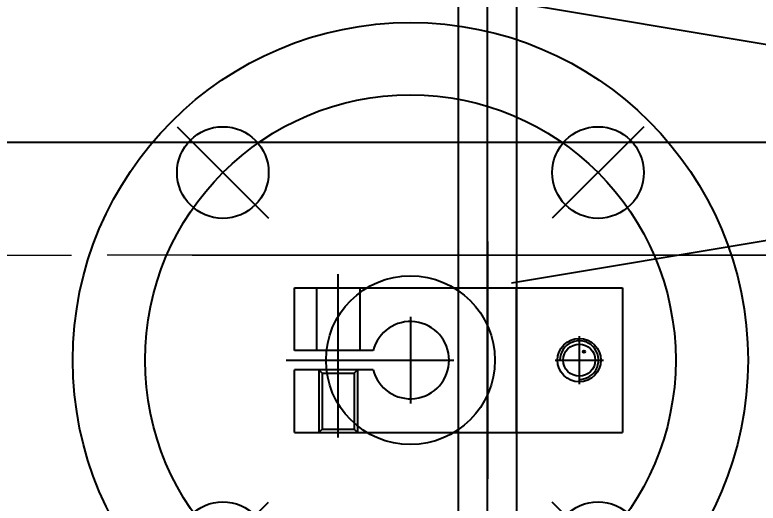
# Model space of a CAD drawing. Header units: millimetres. Extents: x 10462777 to 22643323, y 453826 to 1389191.
# Drawn here: x 11300362.9 to 11300517, y 596829.7 to 596930.9 of the extents above; entities that cross this region are included whole.
import ezdxf

# ---------------------------------------------------------------- set-up
doc = ezdxf.new("R2010")
doc.units = ezdxf.units.MM
doc.header["$LTSCALE"] = 200
doc.header["$MEASUREMENT"] = 0
doc.header["$PDMODE"] = 35
doc.header["$PDSIZE"] = -5
for name, pattern in [('CENTER2', [1.125, 0.75, -0.125, 0.125, -0.125]), ('HIDDEN', [3.75, 2.5, -1.25]), ('PHANTOM', [2.5, 1.25, -0.25, 0.25, -0.25, 0.25, -0.25])]:
    doc.linetypes.add(name, pattern=pattern)
doc.layers.get('0').update_dxf_attribs({"linetype": 'CONTINUOUS'})
doc.layers.get('DEFPOINTS').update_dxf_attribs({"linetype": 'CONTINUOUS'})
for name, color, linetype in [('BOM-UDEF', 3, 'CONTINUOUS'), ('CL', 3, 'CONTINUOUS'), ('DV1_DEFAULT', 7, 'CONTINUOUS'), ('HL', 2, 'HIDDEN')]:
    doc.layers.add(name, color=color, linetype=linetype)
doc.layers.add('FL', color=3, linetype='CONTINUOUS', lineweight=25)
doc.layers.add('LAYOUT', color=8, linetype='CONTINUOUS', lineweight=25)
doc.styles.get("Standard").update_dxf_attribs({"font": 'SYMBOL'})
doc.dimstyles.new('DS ROBOTEC', dxfattribs={"dimscale": 0, "dimtxt": 2.5, "dimasz": 2.5, "dimexe": 0.3, "dimexo": 0.3, "dimgap": 0.5, "dimtad": 1, "dimzin": 9, "dimdsep": 46, "dimtxsty": 'Standard', "dimblk": 'OPEN', "dimcen": 0, "dimclrd": 4, "dimclre": 4, "dimclrt": 110, "dimazin": 2, "dimtm": 1.5, "dimtfac": 1, "dimtmove": 0, "dimatfit": 3, "dimldrblk": 'OPEN', "dimfxl": 1, "dimtfill": 1, "dimtolj": 1, "dimlwd": -1, "dimlwe": -1, "dimarcsym": 0})

# ---------------------------------------------------------------- blocks, each defined once
blk = doc.blocks.new('A$C50966F99')
for p, q in [((-174.5, 6), (174.5, 6)), ((174.5, -6), (-174.5, -6))]:
    blk.add_line(p, q)
at = {"layer": 'CL'}
blk.add_line((-200, 0), (200, 0), dxfattribs=at)
blk = doc.blocks.new('HS_BOM', base_point=(-55.53, -107.5))
at = {"layer": 'BOM-UDEF'}
blk.add_circle((-55.53, -107.5), 0.25, dxfattribs=at)
blk = doc.blocks.new('A$C55EA52B5')
for p, q in [((-68, 17), (-68, 30)), ((-68, 30), (0, 30)), ((0, 30), (0, 0)), ((-51.75, 17), (-68, 17)), ((-68, 0), (-68, 13)), ((-51.75, 13), (-68, 13)), ((-63, 13), (-62.32, 12.32)), ((-55, 13), (-55.68, 12.32)), ((-62.32, 12.32), (-55.68, 12.32)), ((-62.32, 12.32), (-62.32, 0.68)), ((-55.68, 12.32), (-55.68, 0.68)), ((-68, 0), (0, 0)), ((-62.32, 0.68), (-63, 0)), ((-62.32, 0.68), (-55.68, 0.68)), ((-55.68, 0.68), (-55, 0))]:
    blk.add_line(p, q)
for radius in [4.5, 3.32]:
    blk.add_circle((-9, 15), radius)
blk.add_arc((-44, 15), 8, 194.4775, 165.5225)
at = {"layer": 'CL'}
for p, q in [((-28, 39.6), (-28, -9.6)), ((-59, -1), (-59, 32.8)), ((-44, 24), (-44, 6)), ((-9, 20), (-9, 10)), ((-69.75, 15), (-35, 15)), ((-14, 15), (-4, 15))]:
    blk.add_line(p, q, dxfattribs=at)
at = {"layer": 'FL'}
for p, q in [((-63, 13), (-63, 0)), ((-55, 13), (-55, 0))]:
    blk.add_line(p, q, dxfattribs=at)
blk.add_arc((-9, 15), 4, 270, 180, dxfattribs=at)
at = {"layer": 'HL'}
for p, q in [((-63.5, 30), (-63.5, 17)), ((-54.5, 30), (-54.5, 17)), ((-34, 0), (-34, 30)), ((-22, 0), (-22, 30))]:
    blk.add_line(p, q, dxfattribs=at)
blk.add_blockref('HS_BOM', (-8.04, 16.76))
blk = doc.blocks.new('A$C71DC35F3')
for centre, radius in [((0, 70), 70), ((-38.89, 108.89), 9.5), ((38.89, 108.89), 9.5), ((0, 70), 17.5), ((-38.89, 31.11), 9.5), ((38.89, 31.11), 9.5)]:
    blk.add_circle(centre, radius)
at = {"layer": 'CL'}
for p, q in [((-48.37, 118.37), (-29.42, 99.42)), ((48.37, 118.37), (29.42, 99.42)), ((-48.37, 21.63), (-29.42, 40.58)), ((48.37, 21.63), (29.42, 40.58))]:
    blk.add_line(p, q, dxfattribs=at)
blk.add_circle((0, 70), 55, dxfattribs=at)
blk = doc.blocks.new('A$C3EBB01AA')
for name, p in [('A$C71DC35F3', (0, -70)), ('A$C50966F99', (0, -16))]:
    blk.add_blockref(name, p)
at = {"rotation": 270}
blk.add_blockref('A$C55EA52B5', (-15, -44), dxfattribs=at)
blk = doc.blocks.new('r710ic')
at = {"layer": 'DV1_DEFAULT', "color": 1, "linetype": 'CENTER2', "lineweight": 0}
for p, q in [((272041.37, 102141.44), (272041.37, 106426.45)), ((272041.37, 106323.81), (272041.37, 102038.81))]:
    blk.add_line(p, q, dxfattribs=at)
at = {"layer": 'LAYOUT', "color": 3}
blk.add_circle((272041.37, 104232.63), 2050.12, dxfattribs=at)
blk = doc.blocks.new('A$C7DA30AB0')
at = {"layer": 'LAYOUT', "color": 6, "linetype": 'PHANTOM'}
blk.add_circle((3030.45, 3025.99, 0), 2693.02, dxfattribs=at)
blk = doc.blocks.new('_OPEN')
at = {"color": 0, "linetype": 'ByBlock'}
for p, q in [((-1, 0.16667), (0, 0)), ((0, 0), (-1, -0.16667)), ((0, 0), (-1, 0))]:
    blk.add_line(p, q, dxfattribs=at)
blk = doc.blocks.new('*D367')
at = {"color": 4, "linetype": 'ByBlock', "ltscale": 10, "transparency": 16777216}
for p, q in [((11300640.8, 598366.89), (11300640.8, 596883.44)), ((11300889.41, 596619.67), (11300889.41, 596925.44)), ((11300465.8, 596904.44), (11300290.8, 596904.44)), ((11300640.8, 596904.44), (11300889.41, 596904.44)), ((11301064.41, 596904.44), (11301239.41, 596904.44))]:
    blk.add_line(p, q, dxfattribs=at)
at = {"layer": 'DEFPOINTS', "color": 0, "ltscale": 10, "transparency": 16777216}
for p in [(11300640.8, 598387.89, 0), (11300889.41, 596904.44), (11300889.41, 596598.67, 0)]:
    blk.add_point(p, dxfattribs=at)
at = {"color": 4, "ltscale": 10, "transparency": 16777216, "xscale": 175, "yscale": 175, "zscale": 175}
blk.add_blockref('_OPEN', (11300640.8, 596904.44), dxfattribs=at)
at = {"color": 4, "ltscale": 10, "transparency": 16777216, "xscale": 175, "yscale": 175, "zscale": 175, "rotation": 180}
blk.add_blockref('_OPEN', (11300889.41, 596904.44), dxfattribs=at)
at = {"color": 110, "ltscale": 10, "transparency": 16777216, "insert": (11300765.1, 597063.71), "char_height": 175, "attachment_point": 5, "bg_fill": 3, "box_fill_scale": 1.25, "bg_fill_color": 256, "bg_fill_true_color": 13158600, "bg_fill_transparency": 0}
blk.add_mtext('\\A1;249', dxfattribs=at)

msp = doc.modelspace()

# ---------------------------------------------------------------- block references
at = {"ltscale": 10, "rotation": 180}
msp.add_blockref('A$C7DA30AB0', (11304764.24811, 600747.76955, 0), dxfattribs=at)
at = {"rotation": 89.99999999999999}
msp.add_blockref('A$C3EBB01AA', (11300444.87317, 596859.32661, 0), dxfattribs=at)
at = {"layer": 'LAYOUT', "color": 2, "rotation": 89.99999999999999}
msp.add_blockref('r710ic', (11403573.40786, 324839.74027, 0), dxfattribs=at)

# ---------------------------------------------------------------- next in the draw order: dimensions: what is measured, and where the dimension line sits
at = {"ltscale": 10}
dim = msp.add_linear_dim(base=(11300889.40943, 596904.44423, 0), p1=(11300640.79795, 598387.8894, 0), p2=(11300889.40943, 596598.67472, 0), angle=180, dimstyle='DS ROBOTEC', override={"dimscale": 70, "dimgap": 1, "dimdec": 0, "dimarcsym": 1}, dxfattribs=at)
dim.commit()
dim.dimension.update_dxf_attribs({"geometry": '*D367', "text_midpoint": (11300765.10369, 596904.44423, 0), "dimtype": 160})

doc.saveas('drawing.dxf')
